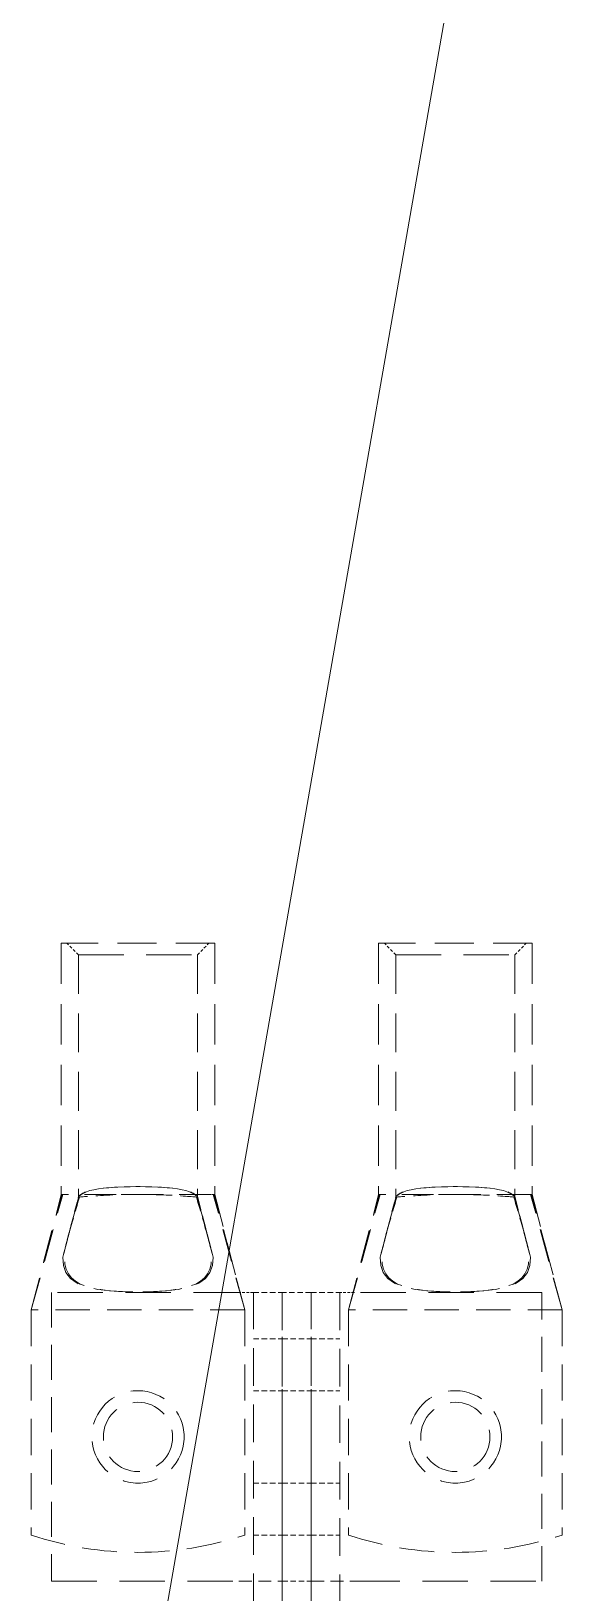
# Model space of a CAD drawing. Header units: millimetres. Extents: x -116965 to 323937, y 291661 to 566926.
# Drawn here: x -24997.3 to -24903.6, y 325485.3 to 325755.8 of the extents above; entities that cross this region are included whole.
import ezdxf

# ---------------------------------------------------------------- set-up
doc = ezdxf.new("R2010")
doc.units = ezdxf.units.MM
doc.linetypes.add('DASHED', pattern=[0.75, 0.5, -0.25])
doc.layers.get('0').update_dxf_attribs({"lineweight": 18})
doc.layers.add('Hidden Edges(Schneider)', color=7, linetype='DASHED', lineweight=18)
doc.layers.add('Symbols(Schneider)', color=7, linetype='Continuous', lineweight=18)
doc.styles.add('schneder_1', font='micross.ttf')
doc.dimstyles.new('estilo_Schneider$7', dxfattribs={"dimscale": 5, "dimtxt": 3, "dimasz": 3, "dimexe": 2, "dimexo": 1, "dimgap": 0.3, "dimtad": 1, "dimtoh": 1, "dimrnd": 1e-08, "dimzin": 12, "dimtxsty": 'schneder_1', "dimblk": 'Filled-1', "dimcen": 0.09, "dimdle": 10, "dimclrd": 7, "dimclre": 7, "dimclrt": 7, "dimadec": 1, "dimazin": 3, "dimtfac": 0.5, "dimtdec": 3, "dimtmove": 0, "dimatfit": 3, "dimldrblk": 'Filled-1', "dimfxl": 1, "dimtolj": 1, "dimlwd": 15, "dimlwe": 25, "dimarcsym": 0})

# ---------------------------------------------------------------- blocks, each defined once
blk = doc.blocks.new('Filled-1')
at = {"color": 0}
for p, q in [((0, 0), (-1, 0.167)), ((-1, 0.167), (-1, -0.167)), ((-1, 0), (0, 0)), ((-1, -0.167), (0, 0))]:
    blk.add_line(p, q, dxfattribs=at)
at = {"color": 0, "flags": 128}
blk.add_lwpolyline([(-1, -0.167), (0, 0), (-1, 0.167), (-1, -0.167)], dxfattribs=at)
at = {"color": 0}
blk.add_solid([(-1, -0.167), (0, 0), (-1, 0.167), (-1, -0.167)], dxfattribs=at)

msp = doc.modelspace()

# ---------------------------------------------------------------- linework, layer by layer
at = {"layer": 'Hidden Edges(Schneider)', "ltscale": 13.469756}
for p, q in [((-24965.516273, 325597.795279), (-24992.116273, 325597.795279)), ((-24910.516273, 325597.795279), (-24937.116273, 325597.795279))]:
    msp.add_line(p, q, dxfattribs=at)
at = {"layer": 'Hidden Edges(Schneider)', "ltscale": 14.023211}
for p, q in [((-24992.116273, 325597.795279), (-24992.116273, 325554.295279)), ((-24965.516273, 325597.795279), (-24965.516273, 325554.295279)), ((-24937.116273, 325597.795279), (-24937.116273, 325554.295279)), ((-24910.516273, 325597.795279), (-24910.516273, 325554.295279))]:
    msp.add_line(p, q, dxfattribs=at)
at = {"layer": 'Hidden Edges(Schneider)', "ltscale": 1.076838}
for p, q in [((-24989.116273, 325595.795279), (-24991.116273, 325597.795279)), ((-24968.516273, 325595.795279), (-24966.516273, 325597.795279)), ((-24934.116273, 325595.795279), (-24936.116273, 325597.795279)), ((-24913.516273, 325595.795279), (-24911.516273, 325597.795279))]:
    msp.add_line(p, q, dxfattribs=at)
at = {"layer": 'Hidden Edges(Schneider)', "ltscale": 15.647198}
for p, q in [((-24989.116273, 325595.795279), (-24968.516273, 325595.795279)), ((-24934.116273, 325595.795279), (-24913.516273, 325595.795279))]:
    msp.add_line(p, q, dxfattribs=at)
at = {"layer": 'Hidden Edges(Schneider)', "ltscale": 13.504999}
for p, q in [((-24989.116273, 325595.795279), (-24989.116273, 325553.902773)), ((-24934.116273, 325595.795279), (-24934.116273, 325553.902773))]:
    msp.add_line(p, q, dxfattribs=at)
at = {"layer": 'Hidden Edges(Schneider)', "ltscale": 13.505253}
for p, q in [((-24968.516273, 325595.795279), (-24968.516273, 325553.901985)), ((-24913.516273, 325595.795279), (-24913.516273, 325553.901985))]:
    msp.add_line(p, q, dxfattribs=at)
at = {"layer": 'Hidden Edges(Schneider)', "ltscale": 11.26775}
for p, q in [((-24997.316273, 325534.29528), (-24992.039227, 325554.29528)), ((-24942.316273, 325534.29528), (-24937.039227, 325554.29528))]:
    msp.add_line(p, q, dxfattribs=at)
at = {"layer": 'Hidden Edges(Schneider)', "ltscale": 11.565863}
for p, q in [((-24997.316273, 325534.29528), (-24991.854301, 325554.29528)), ((-24960.316273, 325534.29528), (-24965.778244, 325554.29528)), ((-24942.316273, 325534.29528), (-24936.854301, 325554.29528)), ((-24905.316273, 325534.29528), (-24910.778244, 325554.29528))]:
    msp.add_line(p, q, dxfattribs=at)
at = {"layer": 'Hidden Edges(Schneider)', "ltscale": 11.389123}
for p, q in [((-24997.316273, 325534.295279), (-24992.116273, 325554.295279)), ((-24942.316273, 325534.295279), (-24937.116273, 325554.295279))]:
    msp.add_line(p, q, dxfattribs=at)
at = {"layer": 'Hidden Edges(Schneider)', "ltscale": 0.545246}
for p, q in [((-24992.039227, 325554.295279), (-24992.116273, 325554.295279)), ((-24937.039227, 325554.295279), (-24937.116273, 325554.295279))]:
    msp.add_line(p, q, dxfattribs=at)
at = {"layer": 'Hidden Edges(Schneider)', "ltscale": 0.823339}
for p, q in [((-24991.633379, 325554.295279), (-24992.039227, 325554.295279)), ((-24936.633379, 325554.295279), (-24937.039227, 325554.295279))]:
    msp.add_line(p, q, dxfattribs=at)
at = {"layer": 'Hidden Edges(Schneider)', "ltscale": 10.965665}
for p, q in [((-24966.165507, 325554.295279), (-24991.633379, 325554.295279)), ((-24911.165507, 325554.295279), (-24936.633379, 325554.295279))]:
    msp.add_line(p, q, dxfattribs=at)
at = {"layer": 'Hidden Edges(Schneider)', "ltscale": 3.355406}
for p, q in [((-24991.059731, 325546.436816), (-24989.114036, 325553.920258)), ((-24936.059731, 325546.436816), (-24934.114036, 325553.920258))]:
    msp.add_line(p, q, dxfattribs=at)
at = {"layer": 'Hidden Edges(Schneider)', "ltscale": 0.203533}
for p, q in [((-24989.203585, 325553.365138), (-24989.078499, 325553.825567)), ((-24968.428961, 325553.365138), (-24968.554047, 325553.825567)), ((-24934.203585, 325553.365138), (-24934.078499, 325553.825567)), ((-24913.428961, 325553.365138), (-24913.554047, 325553.825567))]:
    msp.add_line(p, q, dxfattribs=at)
at = {"layer": 'Hidden Edges(Schneider)', "ltscale": 0.203877}
for p, q in [((-24989.078679, 325553.825553), (-24989.203585, 325553.365138)), ((-24968.553867, 325553.825553), (-24968.428961, 325553.365138)), ((-24934.078679, 325553.825553), (-24934.203585, 325553.365138)), ((-24913.553867, 325553.825553), (-24913.428961, 325553.365138))]:
    msp.add_line(p, q, dxfattribs=at)
at = {"layer": 'Hidden Edges(Schneider)', "ltscale": 0.141064}
for p, q in [((-24989.033297, 325554.000151), (-24989.117175, 325553.69376)), ((-24968.599249, 325554.000151), (-24968.515371, 325553.69376)), ((-24934.033297, 325554.000151), (-24934.117175, 325553.69376)), ((-24913.599249, 325554.000151), (-24913.515371, 325553.69376))]:
    msp.add_line(p, q, dxfattribs=at)
at = {"layer": 'Hidden Edges(Schneider)', "ltscale": 0.000200171}
for p, q in [((-24989.116273, 325553.902773), (-24989.116273, 325553.901985)), ((-24934.116273, 325553.902773), (-24934.116273, 325553.901985))]:
    msp.add_line(p, q, dxfattribs=at)
at = {"layer": 'Hidden Edges(Schneider)', "ltscale": 0.000344082}
for p, q in [((-24989.114036, 325553.920258), (-24989.113782, 325553.921237)), ((-24934.114036, 325553.920258), (-24934.113782, 325553.921237))]:
    msp.add_line(p, q, dxfattribs=at)
at = {"layer": 'Hidden Edges(Schneider)', "ltscale": 0.109035}
for p, q in [((-24988.878863, 325554.08005), (-24988.945906, 325553.850424)), ((-24968.753683, 325554.08005), (-24968.68664, 325553.850424)), ((-24933.878862, 325554.08005), (-24933.945906, 325553.850424)), ((-24913.753683, 325554.08005), (-24913.68664, 325553.850424))]:
    msp.add_line(p, q, dxfattribs=at)
at = {"layer": 'Hidden Edges(Schneider)', "ltscale": 0.000706532}
for p, q in [((-24968.554047, 325553.825567), (-24968.553867, 325553.825553)), ((-24913.554047, 325553.825567), (-24913.553867, 325553.825553))]:
    msp.add_line(p, q, dxfattribs=at)
at = {"layer": 'Hidden Edges(Schneider)', "ltscale": 4.587387}
for p, q in [((-24968.518764, 325553.921237), (-24965.891164, 325543.815084)), ((-24913.518764, 325553.921237), (-24910.891164, 325543.815084))]:
    msp.add_line(p, q, dxfattribs=at)
at = {"layer": 'Hidden Edges(Schneider)', "ltscale": 0.581936}
for p, q in [((-24965.778244, 325554.295279), (-24966.165507, 325554.295279)), ((-24910.778244, 325554.295279), (-24911.165507, 325554.295279))]:
    msp.add_line(p, q, dxfattribs=at)
at = {"layer": 'Hidden Edges(Schneider)', "ltscale": 1.006667}
for p, q in [((-24965.516273, 325554.295279), (-24965.778244, 325554.295279)), ((-24910.516273, 325554.295279), (-24910.778244, 325554.295279))]:
    msp.add_line(p, q, dxfattribs=at)
at = {"layer": 'Hidden Edges(Schneider)', "ltscale": 11.532206}
for p, q in [((-24960.316273, 325534.29528), (-24965.593319, 325554.29528)), ((-24905.316273, 325534.29528), (-24910.593319, 325554.29528))]:
    msp.add_line(p, q, dxfattribs=at)
at = {"layer": 'Hidden Edges(Schneider)', "ltscale": 11.529823}
for p, q in [((-24965.516273, 325554.295279), (-24960.316273, 325534.295279)), ((-24910.516273, 325554.295279), (-24905.316273, 325534.295279))]:
    msp.add_line(p, q, dxfattribs=at)
at = {"layer": 'Hidden Edges(Schneider)', "ltscale": 1.189983}
for p, q in [((-24991.741382, 325543.815084), (-24991.059731, 325546.436816)), ((-24936.741382, 325543.815084), (-24936.059731, 325546.436816))]:
    msp.add_line(p, q, dxfattribs=at)
at = {"layer": 'Hidden Edges(Schneider)', "ltscale": 12.088975}
for p, q in [((-24993.816273, 325537.295279), (-24993.816273, 325487.295279)), ((-24953.816273, 325487.295279), (-24953.816273, 325537.295279)), ((-24948.816273, 325487.295279), (-24948.816273, 325537.295279)), ((-24908.816273, 325487.295279), (-24908.816273, 325537.295279))]:
    msp.add_line(p, q, dxfattribs=at)
at = {"layer": 'Hidden Edges(Schneider)', "ltscale": 15.715668}
for p, q in [((-24961.316273, 325537.295279), (-24993.816273, 325537.295279)), ((-24908.816273, 325537.295279), (-24941.316273, 325537.295279)), ((-24993.816273, 325487.295279), (-24961.316273, 325487.295279)), ((-24941.316273, 325487.295279), (-24908.816273, 325487.295279))]:
    msp.add_line(p, q, dxfattribs=at)
at = {"layer": 'Hidden Edges(Schneider)', "ltscale": 0.97036}
for p, q in [((-24958.816273, 325537.295279), (-24961.316273, 325537.295279)), ((-24941.316273, 325537.295279), (-24943.816273, 325537.295279))]:
    msp.add_line(p, q, dxfattribs=at)
at = {"layer": 'Hidden Edges(Schneider)', "ltscale": 13.025146}
for p, q in [((-24958.816273, 325443.019279), (-24958.816273, 325537.295279)), ((-24953.816273, 325537.295279), (-24953.816273, 325443.019279)), ((-24948.816273, 325443.019279), (-24948.816273, 325537.295279)), ((-24943.816273, 325537.295279), (-24943.816273, 325443.019279))]:
    msp.add_line(p, q, dxfattribs=at)
at = {"layer": 'Hidden Edges(Schneider)', "ltscale": 1.903676}
for p, q in [((-24958.816273, 325537.295279), (-24953.816273, 325537.295279)), ((-24948.816273, 325537.295279), (-24953.816273, 325537.295279)), ((-24948.816273, 325537.295279), (-24943.816273, 325537.295279)), ((-24958.816273, 325529.295279), (-24953.816273, 325529.295279)), ((-24953.816273, 325529.295279), (-24948.816273, 325529.295279)), ((-24948.816273, 325529.295279), (-24943.816273, 325529.295279)), ((-24958.816273, 325520.295279), (-24953.816273, 325520.295279)), ((-24953.816273, 325520.295279), (-24948.816273, 325520.295279)), ((-24948.816273, 325520.295279), (-24943.816273, 325520.295279)), ((-24958.816273, 325504.295279), (-24953.816273, 325504.295279)), ((-24953.816273, 325504.295279), (-24948.816273, 325504.295279)), ((-24948.816273, 325504.295279), (-24943.816273, 325504.295279)), ((-24958.816273, 325495.295279), (-24953.816273, 325495.295279)), ((-24953.816273, 325495.295279), (-24948.816273, 325495.295279)), ((-24948.816273, 325495.295279), (-24943.816273, 325495.295279)), ((-24953.816273, 325487.295279), (-24948.816273, 325487.295279))]:
    msp.add_line(p, q, dxfattribs=at)
at = {"layer": 'Hidden Edges(Schneider)', "ltscale": 12.572534}
for p, q in [((-24997.316273, 325534.295279), (-24997.316273, 325495.295279)), ((-24960.316273, 325534.295279), (-24960.316273, 325495.295279)), ((-24942.316273, 325534.295279), (-24942.316273, 325495.295279)), ((-24905.316273, 325534.295279), (-24905.316273, 325495.295279))]:
    msp.add_line(p, q, dxfattribs=at)
at = {"layer": 'Hidden Edges(Schneider)', "ltscale": 11.927789}
for p, q in [((-24960.316273, 325534.295279), (-24997.316273, 325534.295279)), ((-24905.316273, 325534.295279), (-24942.316273, 325534.295279))]:
    msp.add_line(p, q, dxfattribs=at)
at = {"layer": 'Hidden Edges(Schneider)', "ltscale": 4.485566}
for p, q in [((-24961.316273, 325487.295279), (-24953.816273, 325487.295279)), ((-24948.816273, 325487.295279), (-24941.316273, 325487.295279))]:
    msp.add_line(p, q, dxfattribs=at)
at = {"layer": 'Hidden Edges(Schneider)', "ltscale": 5.120606, "flags": 128}
for points in [[(-24988.945906, 325553.850424), (-24989.053547, 325553.481529), (-24989.160665, 325553.114131), (-24989.267373, 325552.747762), (-24989.373781, 325552.381976), (-24989.479569, 325552.017753), (-24989.583808, 325551.658175), (-24989.687029, 325551.301277), (-24989.789843, 325550.94476), (-24989.892851, 325550.586336), (-24989.996644, 325550.223706), (-24990.101803, 325549.854558), (-24990.208901, 325549.476593), (-24990.318501, 325549.087503), (-24990.431155, 325548.684986), (-24990.547412, 325548.266752), (-24990.667811, 325547.830508), (-24990.792886, 325547.37397), (-24990.923167, 325546.894863), (-24991.059187, 325546.390898), (-24991.201479, 325545.859802), (-24991.350588, 325545.29928), (-24991.507073, 325544.707039), (-24991.671475, 325544.080928), (-24991.839772, 325543.436415)], [(-24968.68664, 325553.850424), (-24968.578999, 325553.481529), (-24968.471881, 325553.114131), (-24968.365173, 325552.747762), (-24968.258764, 325552.381976), (-24968.152977, 325552.017753), (-24968.048738, 325551.658175), (-24967.945517, 325551.301277), (-24967.842703, 325550.94476), (-24967.739695, 325550.586336), (-24967.635902, 325550.223706), (-24967.530743, 325549.854558), (-24967.423645, 325549.476593), (-24967.314045, 325549.087503), (-24967.201391, 325548.684986), (-24967.085133, 325548.266752), (-24966.964734, 325547.830508), (-24966.83966, 325547.37397), (-24966.709379, 325546.894863), (-24966.573358, 325546.390898), (-24966.431067, 325545.859802), (-24966.281957, 325545.29928), (-24966.125472, 325544.707039), (-24965.961071, 325544.080928), (-24965.792774, 325543.436415)], [(-24933.945906, 325553.850424), (-24934.053547, 325553.481529), (-24934.160665, 325553.114131), (-24934.267373, 325552.747762), (-24934.373781, 325552.381976), (-24934.479569, 325552.017753), (-24934.583808, 325551.658175), (-24934.687029, 325551.301277), (-24934.789843, 325550.94476), (-24934.892851, 325550.586336), (-24934.996644, 325550.223706), (-24935.101803, 325549.854558), (-24935.208901, 325549.476593), (-24935.318501, 325549.087503), (-24935.431155, 325548.684986), (-24935.547412, 325548.266752), (-24935.667811, 325547.830508), (-24935.792886, 325547.37397), (-24935.923167, 325546.894863), (-24936.059187, 325546.390898), (-24936.201479, 325545.859802), (-24936.350588, 325545.29928), (-24936.507073, 325544.707039), (-24936.671475, 325544.080928), (-24936.839772, 325543.436415)], [(-24913.68664, 325553.850424), (-24913.578999, 325553.481529), (-24913.471881, 325553.114131), (-24913.365173, 325552.747762), (-24913.258764, 325552.381976), (-24913.152977, 325552.017753), (-24913.048738, 325551.658175), (-24912.945517, 325551.301277), (-24912.842703, 325550.94476), (-24912.739695, 325550.586336), (-24912.635902, 325550.223706), (-24912.530743, 325549.854558), (-24912.423645, 325549.476593), (-24912.314045, 325549.087503), (-24912.201391, 325548.684986), (-24912.085133, 325548.266752), (-24911.964734, 325547.830508), (-24911.83966, 325547.37397), (-24911.709379, 325546.894863), (-24911.573358, 325546.390898), (-24911.431067, 325545.859802), (-24911.281957, 325545.29928), (-24911.125472, 325544.707039), (-24910.961071, 325544.080928), (-24910.792774, 325543.436415)]]:
    msp.add_lwpolyline(points, dxfattribs=at)
at = {"layer": 'Hidden Edges(Schneider)', "ltscale": 4.387158, "flags": 128}
for points in [[(-24989.117175, 325553.69376), (-24989.227106, 325553.291662), (-24989.333262, 325552.902773), (-24989.436049, 325552.525647), (-24989.535875, 325552.158797), (-24989.633144, 325551.800749), (-24989.728254, 325551.450041), (-24989.821593, 325551.105201), (-24989.913548, 325550.764768), (-24990.004502, 325550.427282), (-24990.094834, 325550.091255), (-24990.184925, 325549.755209), (-24990.275159, 325549.417627), (-24990.365916, 325549.077013), (-24990.457581, 325548.73184), (-24990.55054, 325548.380611), (-24990.645176, 325548.021815), (-24990.741874, 325547.653959), (-24990.841019, 325547.275555), (-24990.942994, 325546.885131), (-24991.048193, 325546.481188), (-24991.160278, 325546.04964), (-24991.2816, 325545.581377), (-24991.411279, 325545.079768), (-24991.54847, 325544.548171)], [(-24968.515371, 325553.69376), (-24968.40544, 325553.291662), (-24968.299284, 325552.902773), (-24968.196497, 325552.525647), (-24968.096671, 325552.158797), (-24967.999402, 325551.800749), (-24967.904292, 325551.450041), (-24967.810952, 325551.105201), (-24967.718998, 325550.764768), (-24967.628044, 325550.427282), (-24967.537712, 325550.091255), (-24967.44762, 325549.755209), (-24967.357387, 325549.417627), (-24967.26663, 325549.077013), (-24967.174965, 325548.73184), (-24967.082005, 325548.380611), (-24966.98737, 325548.021815), (-24966.890672, 325547.653959), (-24966.791527, 325547.275555), (-24966.689552, 325546.885131), (-24966.584353, 325546.481188), (-24966.472268, 325546.04964), (-24966.350946, 325545.581377), (-24966.221267, 325545.079768), (-24966.084076, 325544.548171)], [(-24934.117175, 325553.69376), (-24934.227106, 325553.291662), (-24934.333262, 325552.902773), (-24934.436049, 325552.525647), (-24934.535875, 325552.158797), (-24934.633144, 325551.800749), (-24934.728254, 325551.450041), (-24934.821593, 325551.105201), (-24934.913548, 325550.764768), (-24935.004502, 325550.427282), (-24935.094834, 325550.091255), (-24935.184925, 325549.755209), (-24935.275159, 325549.417627), (-24935.365916, 325549.077013), (-24935.457581, 325548.73184), (-24935.55054, 325548.380611), (-24935.645176, 325548.021815), (-24935.741874, 325547.653959), (-24935.841019, 325547.275555), (-24935.942994, 325546.885131), (-24936.048193, 325546.481188), (-24936.160278, 325546.04964), (-24936.2816, 325545.581377), (-24936.411279, 325545.079768), (-24936.54847, 325544.548171)], [(-24913.515371, 325553.69376), (-24913.405439, 325553.291662), (-24913.299284, 325552.902773), (-24913.196497, 325552.525647), (-24913.096671, 325552.158797), (-24912.999402, 325551.800749), (-24912.904292, 325551.450041), (-24912.810952, 325551.105201), (-24912.718998, 325550.764768), (-24912.628044, 325550.427282), (-24912.537711, 325550.091255), (-24912.44762, 325549.755209), (-24912.357387, 325549.417627), (-24912.26663, 325549.077013), (-24912.174965, 325548.73184), (-24912.082005, 325548.380611), (-24911.98737, 325548.021815), (-24911.890672, 325547.653959), (-24911.791527, 325547.275555), (-24911.689552, 325546.885131), (-24911.584353, 325546.481188), (-24911.472268, 325546.04964), (-24911.350946, 325545.581377), (-24911.221267, 325545.079768), (-24911.084076, 325544.548171)]]:
    msp.add_lwpolyline(points, dxfattribs=at)
at = {"layer": 'Hidden Edges(Schneider)', "ltscale": 0.416004, "flags": 128}
for points in [[(-24989.114205, 325553.919532), (-24989.115014, 325553.915694), (-24989.115623, 325553.911846), (-24989.116032, 325553.907988), (-24989.116243, 325553.904126), (-24989.116254, 325553.900254), (-24989.116064, 325553.896377), (-24989.115675, 325553.892491), (-24989.115088, 325553.8886), (-24989.1143, 325553.884704), (-24989.113313, 325553.880799), (-24989.112125, 325553.876889), (-24989.110738, 325553.872974), (-24989.109151, 325553.869054), (-24989.107364, 325553.865125), (-24989.105378, 325553.861191), (-24989.103192, 325553.857253), (-24989.100805, 325553.853309), (-24989.098218, 325553.849361), (-24989.095432, 325553.845403), (-24989.092446, 325553.841446), (-24989.089259, 325553.837483), (-24989.085872, 325553.833516), (-24989.082285, 325553.829544), (-24989.078499, 325553.825567)], [(-24968.51834, 325553.919532), (-24968.517532, 325553.915694), (-24968.516923, 325553.911846), (-24968.516514, 325553.907988), (-24968.516303, 325553.904126), (-24968.516292, 325553.900254), (-24968.516482, 325553.896377), (-24968.51687, 325553.892491), (-24968.517458, 325553.8886), (-24968.518246, 325553.884704), (-24968.519233, 325553.880799), (-24968.52042, 325553.876889), (-24968.521808, 325553.872974), (-24968.523395, 325553.869054), (-24968.525182, 325553.865125), (-24968.527168, 325553.861191), (-24968.529354, 325553.857253), (-24968.531741, 325553.853309), (-24968.534327, 325553.849361), (-24968.537113, 325553.845403), (-24968.5401, 325553.841446), (-24968.543287, 325553.837483), (-24968.546674, 325553.833516), (-24968.550261, 325553.829544), (-24968.554047, 325553.825567)], [(-24934.114205, 325553.919532), (-24934.115014, 325553.915694), (-24934.115623, 325553.911846), (-24934.116032, 325553.907988), (-24934.116243, 325553.904126), (-24934.116253, 325553.900254), (-24934.116064, 325553.896377), (-24934.115675, 325553.892491), (-24934.115088, 325553.8886), (-24934.1143, 325553.884704), (-24934.113313, 325553.880799), (-24934.112125, 325553.876889), (-24934.110738, 325553.872974), (-24934.109151, 325553.869054), (-24934.107364, 325553.865125), (-24934.105378, 325553.861191), (-24934.103192, 325553.857253), (-24934.100805, 325553.853309), (-24934.098218, 325553.849361), (-24934.095432, 325553.845403), (-24934.092446, 325553.841446), (-24934.089259, 325553.837483), (-24934.085872, 325553.833516), (-24934.082285, 325553.829544), (-24934.078499, 325553.825567)], [(-24913.51834, 325553.919532), (-24913.517532, 325553.915694), (-24913.516923, 325553.911846), (-24913.516514, 325553.907988), (-24913.516303, 325553.904126), (-24913.516292, 325553.900254), (-24913.516482, 325553.896377), (-24913.51687, 325553.892491), (-24913.517458, 325553.8886), (-24913.518246, 325553.884704), (-24913.519233, 325553.880799), (-24913.52042, 325553.876889), (-24913.521808, 325553.872974), (-24913.523395, 325553.869054), (-24913.525182, 325553.865125), (-24913.527168, 325553.861191), (-24913.529354, 325553.857253), (-24913.531741, 325553.853309), (-24913.534327, 325553.849361), (-24913.537113, 325553.845403), (-24913.540099, 325553.841446), (-24913.543287, 325553.837483), (-24913.546674, 325553.833516), (-24913.550261, 325553.829544), (-24913.554047, 325553.825567)]]:
    msp.add_lwpolyline(points, dxfattribs=at)
at = {"layer": 'Hidden Edges(Schneider)', "ltscale": 0.835879, "flags": 128}
for points in [[(-24989.078679, 325553.825553), (-24989.086039, 325553.833907), (-24989.0926, 325553.84218), (-24989.098361, 325553.850367), (-24989.103323, 325553.858469), (-24989.107482, 325553.866484), (-24989.110839, 325553.874414), (-24989.113394, 325553.882249), (-24989.115145, 325553.889997), (-24989.11609, 325553.89765), (-24989.116231, 325553.905208), (-24989.115564, 325553.912671), (-24989.114091, 325553.920033), (-24989.111811, 325553.927295), (-24989.108721, 325553.934457), (-24989.10482, 325553.941519), (-24989.10011, 325553.948476), (-24989.094588, 325553.955329), (-24989.088255, 325553.962071), (-24989.081111, 325553.968704), (-24989.073158, 325553.975222), (-24989.0644, 325553.981626), (-24989.054836, 325553.987916), (-24989.044468, 325553.994095), (-24989.033297, 325554.000151)], [(-24968.553867, 325553.825553), (-24968.546507, 325553.833907), (-24968.539946, 325553.84218), (-24968.534184, 325553.850367), (-24968.529223, 325553.858469), (-24968.525064, 325553.866484), (-24968.521707, 325553.874414), (-24968.519152, 325553.882249), (-24968.517401, 325553.889997), (-24968.516456, 325553.89765), (-24968.516315, 325553.905208), (-24968.516981, 325553.912671), (-24968.518455, 325553.920033), (-24968.520735, 325553.927295), (-24968.523825, 325553.934457), (-24968.527726, 325553.941519), (-24968.532436, 325553.948476), (-24968.537957, 325553.955329), (-24968.544291, 325553.962071), (-24968.551435, 325553.968704), (-24968.559388, 325553.975222), (-24968.568146, 325553.981626), (-24968.57771, 325553.987916), (-24968.588078, 325553.994095), (-24968.599249, 325554.000151)], [(-24934.078679, 325553.825553), (-24934.086039, 325553.833907), (-24934.0926, 325553.84218), (-24934.098361, 325553.850367), (-24934.103323, 325553.858469), (-24934.107482, 325553.866484), (-24934.110839, 325553.874414), (-24934.113394, 325553.882249), (-24934.115145, 325553.889997), (-24934.11609, 325553.89765), (-24934.116231, 325553.905208), (-24934.115564, 325553.912671), (-24934.114091, 325553.920033), (-24934.111811, 325553.927295), (-24934.108721, 325553.934457), (-24934.10482, 325553.941519), (-24934.10011, 325553.948476), (-24934.094588, 325553.955329), (-24934.088255, 325553.962071), (-24934.081111, 325553.968704), (-24934.073158, 325553.975222), (-24934.0644, 325553.981626), (-24934.054836, 325553.987916), (-24934.044468, 325553.994095), (-24934.033297, 325554.000151)], [(-24913.553867, 325553.825553), (-24913.546507, 325553.833907), (-24913.539946, 325553.84218), (-24913.534184, 325553.850367), (-24913.529223, 325553.858469), (-24913.525064, 325553.866484), (-24913.521707, 325553.874414), (-24913.519152, 325553.882249), (-24913.517401, 325553.889997), (-24913.516456, 325553.89765), (-24913.516315, 325553.905208), (-24913.516981, 325553.912671), (-24913.518455, 325553.920033), (-24913.520735, 325553.927295), (-24913.523825, 325553.934457), (-24913.527726, 325553.941519), (-24913.532436, 325553.948476), (-24913.537957, 325553.955329), (-24913.544291, 325553.962071), (-24913.551435, 325553.968704), (-24913.559388, 325553.975222), (-24913.568146, 325553.981626), (-24913.57771, 325553.987916), (-24913.588078, 325553.994095), (-24913.599249, 325554.000151)]]:
    msp.add_lwpolyline(points, dxfattribs=at)
at = {"layer": 'Hidden Edges(Schneider)', "ltscale": 0.767413, "flags": 128}
for points in [[(-24988.878863, 325554.08005), (-24988.89644, 325554.073804), (-24988.913341, 325554.067509), (-24988.929571, 325554.061177), (-24988.945124, 325554.054802), (-24988.960002, 325554.048388), (-24988.974207, 325554.041932), (-24988.987735, 325554.035433), (-24989.00059, 325554.0289), (-24989.012767, 325554.022324), (-24989.024269, 325554.015711), (-24989.035096, 325554.009063), (-24989.045245, 325554.002373), (-24989.054719, 325553.99565), (-24989.063514, 325553.988893), (-24989.071635, 325553.982098), (-24989.079076, 325553.975275), (-24989.085841, 325553.968413), (-24989.091928, 325553.961523), (-24989.097337, 325553.954599), (-24989.102068, 325553.947642), (-24989.106121, 325553.940656), (-24989.109494, 325553.933642), (-24989.11219, 325553.926604), (-24989.114205, 325553.919532)], [(-24968.753683, 325554.08005), (-24968.736106, 325554.073804), (-24968.719204, 325554.067509), (-24968.702975, 325554.061177), (-24968.687422, 325554.054802), (-24968.672543, 325554.048388), (-24968.658338, 325554.041932), (-24968.644811, 325554.035433), (-24968.631956, 325554.0289), (-24968.619779, 325554.022324), (-24968.608277, 325554.015711), (-24968.59745, 325554.009063), (-24968.5873, 325554.002373), (-24968.577827, 325553.99565), (-24968.569032, 325553.988893), (-24968.560911, 325553.982098), (-24968.55347, 325553.975275), (-24968.546705, 325553.968413), (-24968.540618, 325553.961523), (-24968.535208, 325553.954599), (-24968.530478, 325553.947642), (-24968.526425, 325553.940656), (-24968.523051, 325553.933642), (-24968.520356, 325553.926604), (-24968.51834, 325553.919532)], [(-24933.878862, 325554.08005), (-24933.89644, 325554.073804), (-24933.913341, 325554.067509), (-24933.929571, 325554.061177), (-24933.945124, 325554.054802), (-24933.960002, 325554.048388), (-24933.974207, 325554.041932), (-24933.987735, 325554.035433), (-24934.000589, 325554.0289), (-24934.012767, 325554.022324), (-24934.024269, 325554.015711), (-24934.035096, 325554.009063), (-24934.045245, 325554.002373), (-24934.054719, 325553.99565), (-24934.063514, 325553.988893), (-24934.071635, 325553.982098), (-24934.079076, 325553.975275), (-24934.085841, 325553.968413), (-24934.091928, 325553.961523), (-24934.097337, 325553.954599), (-24934.102068, 325553.947642), (-24934.106121, 325553.940656), (-24934.109494, 325553.933642), (-24934.11219, 325553.926604), (-24934.114205, 325553.919532)], [(-24913.753683, 325554.08005), (-24913.736106, 325554.073804), (-24913.719204, 325554.067509), (-24913.702975, 325554.061177), (-24913.687422, 325554.054802), (-24913.672543, 325554.048388), (-24913.658338, 325554.041932), (-24913.644811, 325554.035433), (-24913.631956, 325554.0289), (-24913.619779, 325554.022324), (-24913.608276, 325554.015711), (-24913.59745, 325554.009063), (-24913.5873, 325554.002373), (-24913.577827, 325553.99565), (-24913.569032, 325553.988893), (-24913.560911, 325553.982098), (-24913.55347, 325553.975275), (-24913.546705, 325553.968413), (-24913.540618, 325553.961523), (-24913.535208, 325553.954599), (-24913.530478, 325553.947642), (-24913.526425, 325553.940656), (-24913.523051, 325553.933642), (-24913.520356, 325553.926604), (-24913.51834, 325553.919532)]]:
    msp.add_lwpolyline(points, dxfattribs=at)
at = {"layer": 'Hidden Edges(Schneider)', "ltscale": 5.827381, "flags": 128}
for points in [[(-24978.816273, 325554.29528), (-24979.454813, 325554.293544), (-24980.090069, 325554.288376), (-24980.720168, 325554.279859), (-24981.343303, 325554.268091), (-24981.957298, 325554.253171), (-24982.558444, 325554.235323), (-24983.144776, 325554.214814), (-24983.714626, 325554.191911), (-24984.266318, 325554.166877), (-24984.796685, 325554.140098), (-24985.303152, 325554.112032), (-24985.784378, 325554.083088), (-24986.239023, 325554.053695), (-24986.665746, 325554.02427), (-24987.063208, 325553.995235), (-24987.429546, 325553.967059), (-24987.762646, 325553.940256), (-24988.061537, 325553.91525), (-24988.324994, 325553.892467), (-24988.551522, 325553.872349), (-24988.740611, 325553.85525), (-24988.891804, 325553.841517), (-24989.004645, 325553.831504), (-24989.078679, 325553.825553)], [(-24923.816273, 325554.29528), (-24924.454813, 325554.293544), (-24925.090069, 325554.288376), (-24925.720168, 325554.279859), (-24926.343303, 325554.268091), (-24926.957298, 325554.253171), (-24927.558444, 325554.235323), (-24928.144776, 325554.214814), (-24928.714626, 325554.191911), (-24929.266318, 325554.166877), (-24929.796685, 325554.140098), (-24930.303152, 325554.112032), (-24930.784378, 325554.083088), (-24931.239023, 325554.053695), (-24931.665746, 325554.02427), (-24932.063208, 325553.995235), (-24932.429546, 325553.967059), (-24932.762646, 325553.940256), (-24933.061537, 325553.91525), (-24933.324994, 325553.892467), (-24933.551522, 325553.872349), (-24933.740611, 325553.85525), (-24933.891804, 325553.841517), (-24934.004645, 325553.831504), (-24934.078679, 325553.825553)]]:
    msp.add_lwpolyline(points, dxfattribs=at)
at = {"layer": 'Hidden Edges(Schneider)', "ltscale": 0.572945, "flags": 128}
for points in [[(-24988.742302, 325554.29528), (-24988.758532, 325554.282234), (-24988.774407, 325554.269231), (-24988.789926, 325554.25628), (-24988.80509, 325554.243376), (-24988.819898, 325554.230526), (-24988.83435, 325554.217732), (-24988.848445, 325554.205001), (-24988.862185, 325554.192331), (-24988.875568, 325554.179728), (-24988.888595, 325554.167192), (-24988.901263, 325554.154732), (-24988.913575, 325554.142339), (-24988.925529, 325554.130027), (-24988.937126, 325554.117797), (-24988.948363, 325554.105642), (-24988.959242, 325554.093568), (-24988.969761, 325554.081581), (-24988.979921, 325554.069684), (-24988.98972, 325554.057868), (-24988.999159, 325554.046142), (-24989.008236, 325554.034507), (-24989.016952, 325554.022963), (-24989.025305, 325554.01151), (-24989.033297, 325554.000151)], [(-24968.890243, 325554.29528), (-24968.874014, 325554.282234), (-24968.858139, 325554.269231), (-24968.84262, 325554.25628), (-24968.827456, 325554.243376), (-24968.812648, 325554.230526), (-24968.798196, 325554.217732), (-24968.784101, 325554.205001), (-24968.770361, 325554.192331), (-24968.756978, 325554.179728), (-24968.743951, 325554.167192), (-24968.731283, 325554.154732), (-24968.718971, 325554.142339), (-24968.707016, 325554.130027), (-24968.69542, 325554.117797), (-24968.684183, 325554.105642), (-24968.673304, 325554.093568), (-24968.662785, 325554.081581), (-24968.652625, 325554.069684), (-24968.642826, 325554.057868), (-24968.633387, 325554.046142), (-24968.62431, 325554.034507), (-24968.615594, 325554.022963), (-24968.607241, 325554.01151), (-24968.599249, 325554.000151)], [(-24933.742302, 325554.29528), (-24933.758532, 325554.282234), (-24933.774407, 325554.269231), (-24933.789926, 325554.25628), (-24933.80509, 325554.243376), (-24933.819898, 325554.230526), (-24933.83435, 325554.217732), (-24933.848445, 325554.205001), (-24933.862185, 325554.192331), (-24933.875568, 325554.179728), (-24933.888595, 325554.167192), (-24933.901263, 325554.154732), (-24933.913575, 325554.142339), (-24933.925529, 325554.130027), (-24933.937126, 325554.117797), (-24933.948363, 325554.105642), (-24933.959242, 325554.093568), (-24933.969761, 325554.081581), (-24933.979921, 325554.069684), (-24933.98972, 325554.057868), (-24933.999159, 325554.046142), (-24934.008236, 325554.034507), (-24934.016952, 325554.022963), (-24934.025305, 325554.01151), (-24934.033297, 325554.000151)], [(-24913.890243, 325554.29528), (-24913.874014, 325554.282234), (-24913.858139, 325554.269231), (-24913.84262, 325554.25628), (-24913.827456, 325554.243376), (-24913.812648, 325554.230526), (-24913.798196, 325554.217732), (-24913.784101, 325554.205001), (-24913.770361, 325554.192331), (-24913.756978, 325554.179728), (-24913.743951, 325554.167192), (-24913.731283, 325554.154732), (-24913.718971, 325554.142339), (-24913.707016, 325554.130027), (-24913.69542, 325554.117797), (-24913.684183, 325554.105642), (-24913.673304, 325554.093568), (-24913.662785, 325554.081581), (-24913.652625, 325554.069684), (-24913.642826, 325554.057868), (-24913.633387, 325554.046142), (-24913.62431, 325554.034507), (-24913.615594, 325554.022963), (-24913.607241, 325554.01151), (-24913.599249, 325554.000151)]]:
    msp.add_lwpolyline(points, dxfattribs=at)
at = {"layer": 'Hidden Edges(Schneider)', "ltscale": 0.39526, "flags": 128}
for points in [[(-24988.878863, 325554.08005), (-24988.869729, 325554.088624), (-24988.860427, 325554.09724), (-24988.850956, 325554.10589), (-24988.841316, 325554.114583), (-24988.83151, 325554.123314), (-24988.821536, 325554.132083), (-24988.811394, 325554.14089), (-24988.801085, 325554.14973), (-24988.790609, 325554.158609), (-24988.779966, 325554.167521), (-24988.769155, 325554.176462), (-24988.758179, 325554.185441), (-24988.747035, 325554.194448), (-24988.735724, 325554.203484), (-24988.724248, 325554.212554), (-24988.712605, 325554.221647), (-24988.700795, 325554.230769), (-24988.68882, 325554.239919), (-24988.676678, 325554.249094), (-24988.664371, 325554.258287), (-24988.651898, 325554.267504), (-24988.639258, 325554.276745), (-24988.626453, 325554.286001), (-24988.613482, 325554.29528)], [(-24968.753683, 325554.08005), (-24968.762817, 325554.088624), (-24968.772119, 325554.09724), (-24968.78159, 325554.10589), (-24968.791229, 325554.114583), (-24968.801036, 325554.123314), (-24968.81101, 325554.132083), (-24968.821152, 325554.14089), (-24968.831461, 325554.14973), (-24968.841937, 325554.158609), (-24968.85258, 325554.167521), (-24968.86339, 325554.176462), (-24968.874367, 325554.185441), (-24968.885511, 325554.194448), (-24968.896821, 325554.203484), (-24968.908298, 325554.212554), (-24968.919941, 325554.221647), (-24968.93175, 325554.230769), (-24968.943725, 325554.239919), (-24968.955868, 325554.249094), (-24968.968175, 325554.258287), (-24968.980648, 325554.267504), (-24968.993288, 325554.276745), (-24969.006093, 325554.286001), (-24969.019063, 325554.29528)], [(-24933.878862, 325554.08005), (-24933.869729, 325554.088624), (-24933.860427, 325554.09724), (-24933.850956, 325554.10589), (-24933.841316, 325554.114583), (-24933.83151, 325554.123314), (-24933.821536, 325554.132083), (-24933.811394, 325554.14089), (-24933.801085, 325554.14973), (-24933.790609, 325554.158609), (-24933.779966, 325554.167521), (-24933.769155, 325554.176462), (-24933.758179, 325554.185441), (-24933.747035, 325554.194448), (-24933.735724, 325554.203484), (-24933.724248, 325554.212554), (-24933.712605, 325554.221647), (-24933.700795, 325554.230769), (-24933.68882, 325554.239919), (-24933.676678, 325554.249094), (-24933.664371, 325554.258287), (-24933.651898, 325554.267504), (-24933.639258, 325554.276745), (-24933.626453, 325554.286001), (-24933.613482, 325554.29528)], [(-24913.753683, 325554.08005), (-24913.762817, 325554.088624), (-24913.772119, 325554.09724), (-24913.78159, 325554.10589), (-24913.791229, 325554.114583), (-24913.801036, 325554.123314), (-24913.81101, 325554.132083), (-24913.821151, 325554.14089), (-24913.831461, 325554.14973), (-24913.841937, 325554.158609), (-24913.85258, 325554.167521), (-24913.86339, 325554.176462), (-24913.874367, 325554.185441), (-24913.885511, 325554.194448), (-24913.896821, 325554.203484), (-24913.908298, 325554.212554), (-24913.919941, 325554.221647), (-24913.93175, 325554.230769), (-24913.943725, 325554.239919), (-24913.955868, 325554.249094), (-24913.968175, 325554.258287), (-24913.980648, 325554.267504), (-24913.993288, 325554.276745), (-24914.006093, 325554.286001), (-24914.019063, 325554.29528)]]:
    msp.add_lwpolyline(points, dxfattribs=at)
at = {"layer": 'Hidden Edges(Schneider)', "ltscale": 12.829666, "flags": 128}
for points in [[(-24969.019063, 325554.29528), (-24969.407029, 325554.534028), (-24969.900422, 325554.759047), (-24970.495296, 325554.956219), (-24971.1846, 325555.122354), (-24971.964171, 325555.260117), (-24972.822175, 325555.372088), (-24973.748971, 325555.461538), (-24974.736702, 325555.531352), (-24975.773546, 325555.583494), (-24976.843221, 325555.619366), (-24977.936036, 325555.640199), (-24979.04214, 325555.646622), (-24980.143965, 325555.638783), (-24981.228517, 325555.616539), (-24982.286259, 325555.579193), (-24983.305607, 325555.525558), (-24984.269591, 325555.454366), (-24985.169472, 325555.36351), (-24985.997409, 325555.250118), (-24986.741448, 325555.11153), (-24987.391992, 325554.945452), (-24987.945932, 325554.749768), (-24988.398217, 325554.527805), (-24988.742302, 325554.29528)], [(-24988.613482, 325554.29528), (-24988.225516, 325554.534028), (-24987.732123, 325554.759047), (-24987.137249, 325554.956219), (-24986.447946, 325555.122354), (-24985.668375, 325555.260117), (-24984.81037, 325555.372088), (-24983.883575, 325555.461538), (-24982.895843, 325555.531352), (-24981.859, 325555.583494), (-24980.789325, 325555.619366), (-24979.69651, 325555.640199), (-24978.590406, 325555.646622), (-24977.488581, 325555.638783), (-24976.404029, 325555.616539), (-24975.346286, 325555.579193), (-24974.326938, 325555.525558), (-24973.362955, 325555.454366), (-24972.463074, 325555.36351), (-24971.635136, 325555.250118), (-24970.891098, 325555.11153), (-24970.240554, 325554.945452), (-24969.686614, 325554.749768), (-24969.234329, 325554.527805), (-24968.890243, 325554.29528)], [(-24914.019063, 325554.29528), (-24914.407029, 325554.534028), (-24914.900422, 325554.759047), (-24915.495296, 325554.956219), (-24916.1846, 325555.122354), (-24916.964171, 325555.260117), (-24917.822175, 325555.372088), (-24918.748971, 325555.461538), (-24919.736702, 325555.531352), (-24920.773546, 325555.583494), (-24921.843221, 325555.619366), (-24922.936036, 325555.640199), (-24924.04214, 325555.646622), (-24925.143965, 325555.638783), (-24926.228516, 325555.616539), (-24927.286259, 325555.579193), (-24928.305607, 325555.525558), (-24929.269591, 325555.454366), (-24930.169472, 325555.36351), (-24930.997409, 325555.250118), (-24931.741448, 325555.11153), (-24932.391992, 325554.945452), (-24932.945932, 325554.749768), (-24933.398217, 325554.527805), (-24933.742302, 325554.29528)], [(-24933.613482, 325554.29528), (-24933.225516, 325554.534028), (-24932.732123, 325554.759047), (-24932.137249, 325554.956219), (-24931.447946, 325555.122354), (-24930.668375, 325555.260117), (-24929.81037, 325555.372088), (-24928.883575, 325555.461538), (-24927.895843, 325555.531352), (-24926.859, 325555.583494), (-24925.789325, 325555.619366), (-24924.69651, 325555.640199), (-24923.590406, 325555.646622), (-24922.488581, 325555.638783), (-24921.404029, 325555.616539), (-24920.346286, 325555.579193), (-24919.326938, 325555.525558), (-24918.362954, 325555.454366), (-24917.463074, 325555.36351), (-24916.635136, 325555.250118), (-24915.891098, 325555.11153), (-24915.240554, 325554.945452), (-24914.686614, 325554.749768), (-24914.234329, 325554.527805), (-24913.890243, 325554.29528)]]:
    msp.add_lwpolyline(points, dxfattribs=at)
at = {"layer": 'Hidden Edges(Schneider)', "ltscale": 5.826575, "flags": 128}
for points in [[(-24968.554047, 325553.825567), (-24968.628199, 325553.831527), (-24968.741144, 325553.841555), (-24968.892429, 325553.855298), (-24969.081598, 325553.872402), (-24969.308196, 325553.892524), (-24969.571709, 325553.915312), (-24969.870643, 325553.940318), (-24970.203774, 325553.967116), (-24970.570131, 325553.995292), (-24970.967598, 325554.024327), (-24971.394316, 325554.053748), (-24971.848945, 325554.083135), (-24972.330145, 325554.112075), (-24972.836578, 325554.140136), (-24973.366903, 325554.166911), (-24973.918541, 325554.191935), (-24974.48833, 325554.214833), (-24975.074595, 325554.235337), (-24975.675668, 325554.25318), (-24976.289585, 325554.268096), (-24976.912637, 325554.279864), (-24977.542652, 325554.288376), (-24978.17782, 325554.293544), (-24978.816273, 325554.29528)], [(-24913.554047, 325553.825567), (-24913.628199, 325553.831527), (-24913.741144, 325553.841555), (-24913.892429, 325553.855298), (-24914.081598, 325553.872402), (-24914.308196, 325553.892524), (-24914.571709, 325553.915312), (-24914.870643, 325553.940318), (-24915.203774, 325553.967116), (-24915.570131, 325553.995292), (-24915.967598, 325554.024327), (-24916.394316, 325554.053748), (-24916.848945, 325554.083135), (-24917.330145, 325554.112075), (-24917.836578, 325554.140136), (-24918.366903, 325554.166911), (-24918.918541, 325554.191935), (-24919.48833, 325554.214833), (-24920.074595, 325554.235337), (-24920.675668, 325554.25318), (-24921.289585, 325554.268096), (-24921.912637, 325554.279864), (-24922.542652, 325554.288376), (-24923.17782, 325554.293544), (-24923.816273, 325554.29528)]]:
    msp.add_lwpolyline(points, dxfattribs=at)
at = {"layer": 'Hidden Edges(Schneider)', "ltscale": 4.323126, "flags": 128}
for points in [[(-24991.839772, 325543.436415), (-24991.723234, 325543.884876), (-24991.608178, 325544.326933), (-24991.494503, 325544.762953), (-24991.382078, 325545.193403), (-24991.270777, 325545.618751), (-24991.160472, 325546.039484), (-24991.051038, 325546.456068), (-24990.94235, 325546.868985), (-24990.834282, 325547.278712), (-24990.72671, 325547.685721), (-24990.619511, 325548.090494), (-24990.512561, 325548.493512), (-24990.405737, 325548.895242), (-24990.298913, 325549.296162), (-24990.191968, 325549.696758), (-24990.084779, 325550.097492), (-24989.97722, 325550.498846), (-24989.869167, 325550.901287), (-24989.7605, 325551.305287), (-24989.651093, 325551.711323), (-24989.540821, 325552.119858), (-24989.429562, 325552.531364), (-24989.317189, 325552.946308), (-24989.203585, 325553.365138)], [(-24965.792774, 325543.436415), (-24965.909311, 325543.884876), (-24966.024367, 325544.326933), (-24966.138043, 325544.762953), (-24966.250468, 325545.193403), (-24966.361769, 325545.618751), (-24966.472073, 325546.039484), (-24966.581508, 325546.456068), (-24966.690195, 325546.868985), (-24966.798263, 325547.278712), (-24966.905836, 325547.685721), (-24967.013034, 325548.090494), (-24967.119984, 325548.493512), (-24967.226809, 325548.895242), (-24967.333632, 325549.296162), (-24967.440577, 325549.696758), (-24967.547767, 325550.097492), (-24967.655326, 325550.498846), (-24967.763378, 325550.901287), (-24967.872046, 325551.305287), (-24967.981453, 325551.711323), (-24968.091725, 325552.119858), (-24968.202984, 325552.531364), (-24968.315357, 325552.946308), (-24968.428961, 325553.365138)], [(-24936.839772, 325543.436415), (-24936.723234, 325543.884876), (-24936.608178, 325544.326933), (-24936.494503, 325544.762953), (-24936.382078, 325545.193403), (-24936.270777, 325545.618751), (-24936.160472, 325546.039484), (-24936.051038, 325546.456068), (-24935.94235, 325546.868985), (-24935.834282, 325547.278712), (-24935.72671, 325547.685721), (-24935.619511, 325548.090494), (-24935.512561, 325548.493512), (-24935.405737, 325548.895242), (-24935.298913, 325549.296162), (-24935.191968, 325549.696758), (-24935.084779, 325550.097492), (-24934.97722, 325550.498846), (-24934.869167, 325550.901287), (-24934.7605, 325551.305287), (-24934.651093, 325551.711323), (-24934.540821, 325552.119858), (-24934.429562, 325552.531364), (-24934.317189, 325552.946308), (-24934.203585, 325553.365138)], [(-24910.792774, 325543.436415), (-24910.909311, 325543.884876), (-24911.024367, 325544.326933), (-24911.138043, 325544.762953), (-24911.250468, 325545.193403), (-24911.361769, 325545.618751), (-24911.472073, 325546.039484), (-24911.581508, 325546.456068), (-24911.690195, 325546.868985), (-24911.798263, 325547.278712), (-24911.905836, 325547.685721), (-24912.013034, 325548.090494), (-24912.119984, 325548.493512), (-24912.226809, 325548.895242), (-24912.333632, 325549.296162), (-24912.440577, 325549.696758), (-24912.547767, 325550.097492), (-24912.655326, 325550.498846), (-24912.763378, 325550.901287), (-24912.872046, 325551.305287), (-24912.981453, 325551.711323), (-24913.091725, 325552.119858), (-24913.202984, 325552.531364), (-24913.315357, 325552.946308), (-24913.428961, 325553.365138)]]:
    msp.add_lwpolyline(points, dxfattribs=at)
at = {"layer": 'Hidden Edges(Schneider)', "ltscale": 3.845258, "flags": 128}
for points in [[(-24989.203585, 325553.365138), (-24989.301918, 325553.001964), (-24989.400043, 325552.638953), (-24989.497993, 325552.275975), (-24989.595803, 325551.912916), (-24989.693511, 325551.549642), (-24989.791152, 325551.18603), (-24989.888762, 325550.821951), (-24989.986375, 325550.45728), (-24990.084026, 325550.091894), (-24990.18175, 325549.725659), (-24990.279581, 325549.358456), (-24990.377555, 325548.990152), (-24990.475706, 325548.620627), (-24990.574065, 325548.249757), (-24990.672671, 325547.877414), (-24990.77115, 325547.505009), (-24990.869143, 325547.13392), (-24990.96673, 325546.763861), (-24991.063999, 325546.394518), (-24991.16103, 325546.025603), (-24991.257909, 325545.656812), (-24991.354719, 325545.287841), (-24991.451546, 325544.918392), (-24991.54847, 325544.548171)], [(-24968.428961, 325553.365138), (-24968.330627, 325553.001964), (-24968.232503, 325552.638953), (-24968.134553, 325552.275975), (-24968.036743, 325551.912916), (-24967.939034, 325551.549642), (-24967.841394, 325551.18603), (-24967.743784, 325550.821951), (-24967.646171, 325550.45728), (-24967.54852, 325550.091894), (-24967.450796, 325549.725659), (-24967.352965, 325549.358456), (-24967.254991, 325548.990152), (-24967.15684, 325548.620627), (-24967.058481, 325548.249757), (-24966.959874, 325547.877414), (-24966.861395, 325547.505009), (-24966.763403, 325547.13392), (-24966.665816, 325546.763861), (-24966.568547, 325546.394518), (-24966.471516, 325546.025603), (-24966.374637, 325545.656812), (-24966.277827, 325545.287841), (-24966.181, 325544.918392), (-24966.084076, 325544.548171)], [(-24934.203585, 325553.365138), (-24934.301918, 325553.001964), (-24934.400043, 325552.638953), (-24934.497993, 325552.275975), (-24934.595803, 325551.912916), (-24934.693511, 325551.549642), (-24934.791152, 325551.18603), (-24934.888762, 325550.821951), (-24934.986375, 325550.45728), (-24935.084025, 325550.091894), (-24935.18175, 325549.725659), (-24935.279581, 325549.358456), (-24935.377555, 325548.990152), (-24935.475705, 325548.620627), (-24935.574065, 325548.249757), (-24935.672671, 325547.877414), (-24935.77115, 325547.505009), (-24935.869143, 325547.13392), (-24935.96673, 325546.763861), (-24936.063999, 325546.394518), (-24936.16103, 325546.025603), (-24936.257909, 325545.656812), (-24936.354719, 325545.287841), (-24936.451546, 325544.918392), (-24936.54847, 325544.548171)], [(-24913.428961, 325553.365138), (-24913.330627, 325553.001964), (-24913.232503, 325552.638953), (-24913.134553, 325552.275975), (-24913.036743, 325551.912916), (-24912.939034, 325551.549642), (-24912.841394, 325551.18603), (-24912.743784, 325550.821951), (-24912.64617, 325550.45728), (-24912.54852, 325550.091894), (-24912.450796, 325549.725659), (-24912.352965, 325549.358456), (-24912.254991, 325548.990152), (-24912.15684, 325548.620627), (-24912.058481, 325548.249757), (-24911.959874, 325547.877414), (-24911.861395, 325547.505009), (-24911.763403, 325547.13392), (-24911.665816, 325546.763861), (-24911.568547, 325546.394518), (-24911.471516, 325546.025603), (-24911.374637, 325545.656812), (-24911.277827, 325545.287841), (-24911.181, 325544.918392), (-24911.084076, 325544.548171)]]:
    msp.add_lwpolyline(points, dxfattribs=at)
at = {"layer": 'Hidden Edges(Schneider)', "ltscale": 11.377516, "flags": 128}
for points in [[(-24991.839772, 325543.436415), (-24991.707436, 325541.964119), (-24991.295781, 325540.760057), (-24990.515124, 325539.709232), (-24989.373498, 325538.901408), (-24987.801085, 325538.285673), (-24985.769492, 325537.846825), (-24983.57587, 325537.58795), (-24981.496323, 325537.463296), (-24979.787661, 325537.421982), (-24978.427188, 325537.417772), (-24976.963959, 325537.442959), (-24975.433975, 325537.508757), (-24973.891894, 325537.626527), (-24972.392378, 325537.80761), (-24970.992069, 325538.062976), (-24969.792353, 325538.388317), (-24968.806554, 325538.779309), (-24967.984117, 325539.253242), (-24967.289457, 325539.846966), (-24966.752792, 325540.555394), (-24966.387928, 325541.336086), (-24966.158631, 325542.216175), (-24966.050591, 325543.288334), (-24966.084076, 325544.548171)], [(-24965.792774, 325543.436415), (-24965.92511, 325541.964119), (-24966.336765, 325540.760057), (-24967.117421, 325539.709232), (-24968.259048, 325538.901408), (-24969.831461, 325538.285673), (-24971.863054, 325537.846825), (-24974.056675, 325537.58795), (-24976.136222, 325537.463296), (-24977.844885, 325537.421982), (-24979.205358, 325537.417772), (-24980.668587, 325537.442959), (-24982.198571, 325537.508757), (-24983.740652, 325537.626527), (-24985.240168, 325537.80761), (-24986.640477, 325538.062976), (-24987.840193, 325538.388317), (-24988.825992, 325538.779309), (-24989.648429, 325539.253242), (-24990.343089, 325539.846966), (-24990.879753, 325540.555394), (-24991.244617, 325541.336086), (-24991.473915, 325542.216175), (-24991.581955, 325543.288334), (-24991.54847, 325544.548171)], [(-24936.839772, 325543.436415), (-24936.707435, 325541.964119), (-24936.295781, 325540.760057), (-24935.515124, 325539.709232), (-24934.373498, 325538.901408), (-24932.801085, 325538.285673), (-24930.769492, 325537.846825), (-24928.57587, 325537.58795), (-24926.496323, 325537.463296), (-24924.787661, 325537.421982), (-24923.427188, 325537.417772), (-24921.963959, 325537.442959), (-24920.433974, 325537.508757), (-24918.891894, 325537.626527), (-24917.392377, 325537.80761), (-24915.992069, 325538.062976), (-24914.792353, 325538.388317), (-24913.806554, 325538.779309), (-24912.984117, 325539.253242), (-24912.289457, 325539.846966), (-24911.752792, 325540.555394), (-24911.387928, 325541.336086), (-24911.15863, 325542.216175), (-24911.050591, 325543.288334), (-24911.084076, 325544.548171)], [(-24910.792774, 325543.436415), (-24910.92511, 325541.964119), (-24911.336765, 325540.760057), (-24912.117421, 325539.709232), (-24913.259048, 325538.901408), (-24914.831461, 325538.285673), (-24916.863054, 325537.846825), (-24919.056675, 325537.58795), (-24921.136222, 325537.463296), (-24922.844885, 325537.421982), (-24924.205358, 325537.417772), (-24925.668587, 325537.442959), (-24927.198571, 325537.508757), (-24928.740652, 325537.626527), (-24930.240168, 325537.80761), (-24931.640477, 325538.062976), (-24932.840193, 325538.388317), (-24933.825992, 325538.779309), (-24934.648429, 325539.253242), (-24935.343089, 325539.846966), (-24935.879753, 325540.555394), (-24936.244617, 325541.336086), (-24936.473915, 325542.216175), (-24936.581955, 325543.288334), (-24936.54847, 325544.548171)]]:
    msp.add_lwpolyline(points, dxfattribs=at)
at = {"layer": 'Hidden Edges(Schneider)', "ltscale": 12.153163}
for centre, radius in [((-24978.816273, 325512.295279), 8), ((-24978.816273, 325512.295279), 6), ((-24923.816273, 325512.295279), 8), ((-24923.816273, 325512.295279), 6)]:
    msp.add_circle(centre, radius, dxfattribs=at)
at = {"layer": 'Hidden Edges(Schneider)', "ltscale": 12.135808}
for centre in [(-24978.816273, 325550.836946), (-24923.816273, 325550.836946)]:
    msp.add_arc(centre, 58.541667, 251.57794692, 288.42205308, dxfattribs=at)

# ---------------------------------------------------------------- leaders
at = {"layer": 'Symbols(Schneider)', "color": 7, "linetype": 'Continuous', "lineweight": 18, "annotation_type": 0, "has_hookline": 1, "hookline_direction": 0, "text_width": 56.817874}
msp.add_leader([(-24988.621638, 325398.215529), (-24917.731815, 325803.372815), (-24902.731815, 325803.372815)], dimstyle='estilo_Schneider$7', override={"dimtad": 0}, dxfattribs=at)

doc.saveas('drawing.dxf')
